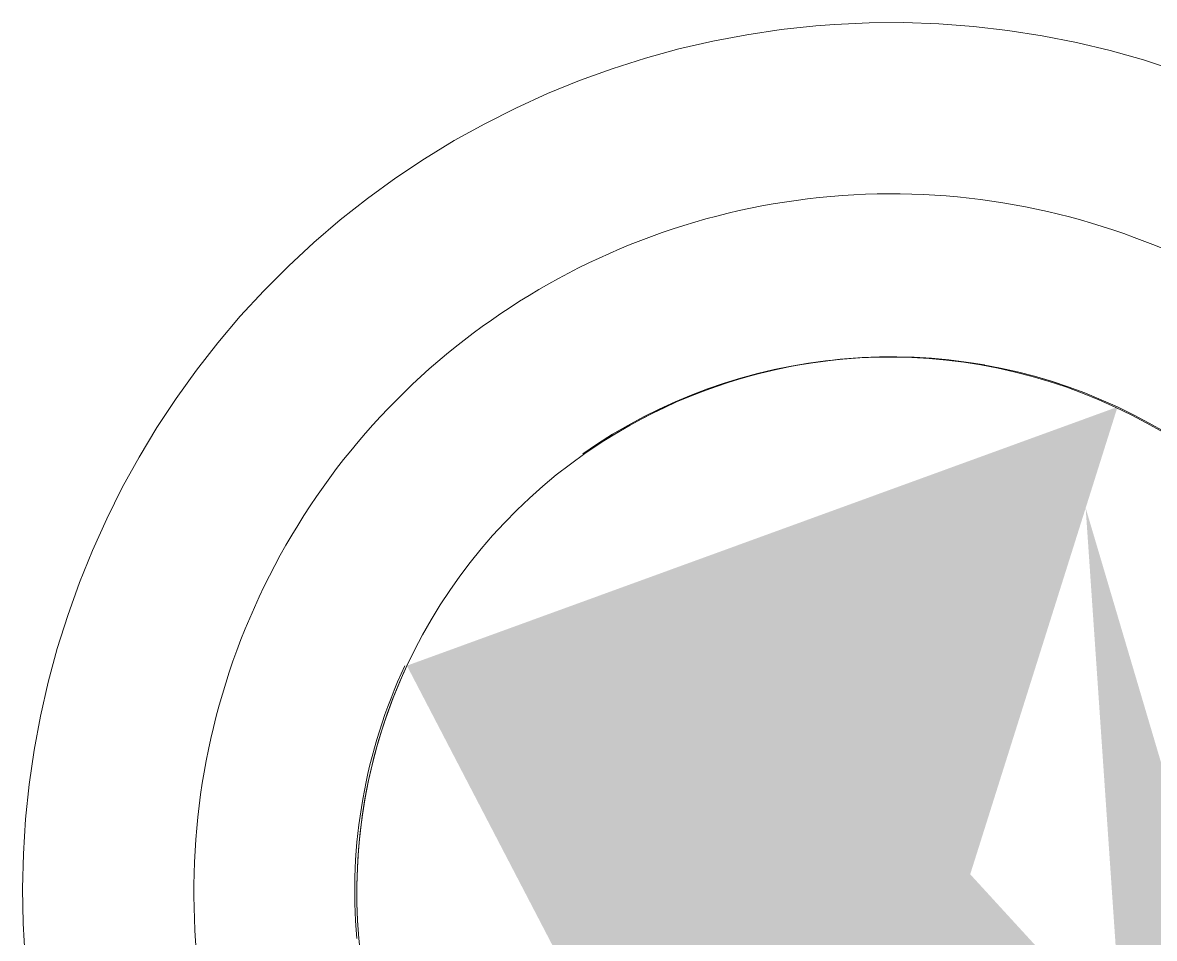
# Model space of a CAD drawing. Header units: metres. Extents: x -4613 to -4328, y -1 to 30.
# Drawn here: x -4567.69398 to -4567.68552, y 17.01527 to 17.02212 of the extents above; entities that cross this region are included whole.
import ezdxf

# ---------------------------------------------------------------- set-up
doc = ezdxf.new("R2010")
doc.units = ezdxf.units.M
doc.layers.add('Q-SPCQ', color=91, linetype='Continuous', lineweight=5)

# ---------------------------------------------------------------- blocks, each defined once
blk = doc.blocks.new('Static Line_Sayfa_Metal Deck_Pan Mount - Up to 15 _ pitch - Max 2 Users-1845519-SOUTH WEST')
at = {"layer": 'Q-SPCQ'}
blk.add_hatch(color=256, dxfattribs=at).paths.add_polyline_path([(-4567.688472519637, 17.01225315401676), (-4567.687893058167, 17.01258266711243), (-4567.685791276932, 17.01924866555465), (-4567.691106981126, 17.01731390745348), (-4567.688644053296, 17.01258266711243)])
h = blk.add_hatch(color=256, dxfattribs=at)
h.paths.add_polyline_path([(-4567.684417572194, 17.01305228396761), (-4567.686029546007, 17.01849297259211), (-4567.685791276931, 17.01501413765014)])
h.paths.add_polyline_path([(-4567.687983462574, 17.01229594096557), (-4567.685791276931, 17.01455141962546), (-4567.686893165854, 17.01575392037419), (-4567.687893058167, 17.01258266711245)])
at = {"layer": 'Q-SPCQ', "flags": 128}
for points in [[(-4567.688048262296, 17.02209869994404), (-4567.688306750703, 17.02207086597145), (-4567.688563919287, 17.02203271748375), (-4567.688819356629, 17.02198431551038), (-4567.689072654087, 17.02192573748416), (-4567.689323406436, 17.02185707711741), (-4567.68957121253, 17.02177844425209), (-4567.689815675928, 17.02168996468404), (-4567.690056405543, 17.02159177996167), (-4567.690293016259, 17.02148404715958), (-4567.690525129547, 17.02136693862729), (-4567.690752374077, 17.02124064171346), (-4567.690974386308, 17.02110535846622), (-4567.691190811064, 17.02096130530988), (-4567.691401302115, 17.02080871269878), (-4567.691605522717, 17.02064782474856), (-4567.691803146164, 17.0204788988456), (-4567.691993856298, 17.02030220523529), (-4567.692177348024, 17.02011802658977), (-4567.692353327795, 17.01992665755554), (-4567.692521514081, 17.01972840428224), (-4567.69268163782, 17.01952358393282), (-4567.692833442847, 17.01931252417614), (-4567.692976686307, 17.01909556266281), (-4567.69311113904, 17.01887304648494), (-4567.693236585954, 17.01864533162096), (-4567.693352826356, 17.01841278236606), (-4567.693459674289, 17.01817577074947), (-4567.693556958818, 17.0179346759392), (-4567.693644524309, 17.01768988363551), (-4567.693722230676, 17.01744178545386), (-4567.693789953605, 17.01719077829844), (-4567.693847584754, 17.01693726372714), (-4567.693895031925, 17.01668164730921), (-4567.693932219212, 17.01642433797635), (-4567.693959087125, 17.01616574736864), (-4567.693975592681, 17.01590628917589), (-4567.693981709473, 17.01564637847581), (-4567.693977427716, 17.01538643107016), (-4567.693962754262, 17.01512686281925)], [(-4567.688048262296, 17.02209869994402), (-4567.688306750704, 17.02207086597145), (-4567.688563919287, 17.02203271748375), (-4567.688819356629, 17.02198431551036), (-4567.689072654087, 17.02192573748414), (-4567.689323406437, 17.02185707711739), (-4567.68957121253, 17.02177844425209), (-4567.689815675928, 17.02168996468403), (-4567.690056405543, 17.02159177996165), (-4567.690293016259, 17.02148404715957), (-4567.690525129547, 17.02136693862728), (-4567.690752374077, 17.02124064171346), (-4567.690974386308, 17.02110535846619), (-4567.691190811064, 17.02096130530986), (-4567.691401302115, 17.02080871269876), (-4567.691605522718, 17.02064782474854), (-4567.691803146164, 17.02047889884557), (-4567.691993856298, 17.02030220523527), (-4567.692177348024, 17.02011802658975), (-4567.692353327795, 17.01992665755552), (-4567.692521514081, 17.0197284042822), (-4567.69268163782, 17.01952358393282), (-4567.692833442848, 17.01931252417613), (-4567.692976686307, 17.01909556266278), (-4567.693111139042, 17.01887304648493), (-4567.693236585954, 17.01864533162094), (-4567.693352826356, 17.01841278236606), (-4567.693459674289, 17.01817577074944), (-4567.693556958819, 17.01793467593918), (-4567.693644524309, 17.01768988363549), (-4567.693722230676, 17.01744178545384), (-4567.693789953605, 17.01719077829844), (-4567.693847584754, 17.01693726372712), (-4567.693895031925, 17.01668164730919), (-4567.693932219212, 17.01642433797634), (-4567.693959087125, 17.01616574736864), (-4567.693975592681, 17.01590628917587), (-4567.693981709473, 17.0156463784758), (-4567.693977427716, 17.01538643107013), (-4567.693962754262, 17.01512686281924)], [(-4567.688048262296, 17.02209869994403), (-4567.688306750704, 17.02207086597146), (-4567.688563919288, 17.02203271748375), (-4567.68881935663, 17.02198431551038), (-4567.689072654088, 17.02192573748414), (-4567.689323406438, 17.02185707711741), (-4567.689571212532, 17.0217784442521), (-4567.689815675929, 17.02168996468403), (-4567.690056405545, 17.02159177996167), (-4567.69029301626, 17.02148404715955), (-4567.690525129547, 17.02136693862728), (-4567.690752374079, 17.02124064171345), (-4567.690974386309, 17.0211053584662), (-4567.691190811065, 17.02096130530987), (-4567.691401302116, 17.02080871269876), (-4567.691605522718, 17.02064782474854), (-4567.691803146165, 17.02047889884557), (-4567.691993856299, 17.02030220523528), (-4567.692177348024, 17.02011802658976), (-4567.692353327797, 17.01992665755553), (-4567.692521514083, 17.01972840428222), (-4567.692681637821, 17.01952358393283), (-4567.692833442848, 17.01931252417613), (-4567.692976686308, 17.01909556266278), (-4567.693111139042, 17.01887304648493), (-4567.693236585955, 17.01864533162095), (-4567.693352826357, 17.01841278236603), (-4567.69345967429, 17.01817577074945), (-4567.693556958819, 17.01793467593918), (-4567.693644524311, 17.01768988363548), (-4567.693722230677, 17.01744178545385), (-4567.693789953605, 17.01719077829843), (-4567.693847584754, 17.01693726372713), (-4567.693895031925, 17.0166816473092), (-4567.693932219213, 17.01642433797634), (-4567.693959087126, 17.01616574736863), (-4567.693975592682, 17.01590628917586), (-4567.693981709474, 17.01564637847582), (-4567.693977427717, 17.01538643107013), (-4567.693962754263, 17.01512686281925)], [(-4567.688048262297, 17.02209869994401), (-4567.688306750705, 17.02207086597144), (-4567.688563919288, 17.02203271748374), (-4567.688819356631, 17.02198431551037), (-4567.689072654089, 17.02192573748413), (-4567.689323406439, 17.02185707711739), (-4567.689571212532, 17.02177844425208), (-4567.689815675931, 17.02168996468402), (-4567.690056405545, 17.02159177996165), (-4567.690293016261, 17.02148404715955), (-4567.690525129548, 17.02136693862726), (-4567.690752374079, 17.02124064171343), (-4567.69097438631, 17.02110535846617), (-4567.691190811066, 17.02096130530985), (-4567.691401302116, 17.02080871269876), (-4567.691605522719, 17.02064782474853), (-4567.691803146166, 17.02047889884556), (-4567.691993856299, 17.02030220523528), (-4567.692177348026, 17.02011802658972), (-4567.692353327797, 17.01992665755553), (-4567.692521514083, 17.01972840428221), (-4567.692681637822, 17.01952358393279), (-4567.692833442849, 17.01931252417611), (-4567.692976686309, 17.01909556266278), (-4567.693111139043, 17.01887304648491), (-4567.693236585955, 17.01864533162093), (-4567.693352826358, 17.01841278236603), (-4567.69345967429, 17.01817577074943), (-4567.693556958819, 17.01793467593916), (-4567.693644524311, 17.01768988363546), (-4567.693722230678, 17.01744178545383), (-4567.693789953606, 17.01719077829841), (-4567.693847584755, 17.01693726372713), (-4567.693895031926, 17.01668164730918), (-4567.693932219214, 17.01642433797632), (-4567.693959087127, 17.01616574736863), (-4567.693975592682, 17.01590628917586), (-4567.693981709474, 17.0156463784758), (-4567.693977427718, 17.01538643107013), (-4567.693962754263, 17.01512686281922)], [(-4567.688048262298, 17.022098699944), (-4567.688306750707, 17.02207086597145), (-4567.688563919289, 17.02203271748372), (-4567.688819356632, 17.02198431551037), (-4567.689072654089, 17.02192573748412), (-4567.68932340644, 17.0218570771174), (-4567.689571212532, 17.02177844425207), (-4567.689815675932, 17.02168996468402), (-4567.690056405546, 17.02159177996166), (-4567.690293016261, 17.02148404715955), (-4567.690525129549, 17.02136693862726), (-4567.69075237408, 17.02124064171343), (-4567.690974386311, 17.02110535846618), (-4567.691190811067, 17.02096130530986), (-4567.691401302117, 17.02080871269877), (-4567.69160552272, 17.02064782474853), (-4567.691803146166, 17.02047889884556), (-4567.6919938563, 17.02030220523525), (-4567.692177348026, 17.02011802658973), (-4567.692353327798, 17.01992665755551), (-4567.692521514084, 17.01972840428221), (-4567.692681637823, 17.0195235839328), (-4567.692833442849, 17.0193125241761), (-4567.69297668631, 17.01909556266279), (-4567.693111139044, 17.01887304648492), (-4567.693236585957, 17.01864533162093), (-4567.693352826359, 17.01841278236605), (-4567.693459674292, 17.01817577074943), (-4567.69355695882, 17.01793467593917), (-4567.693644524312, 17.01768988363547), (-4567.69372223068, 17.01744178545384), (-4567.693789953607, 17.01719077829842), (-4567.693847584756, 17.0169372637271), (-4567.693895031926, 17.01668164730919), (-4567.693932219215, 17.01642433797631), (-4567.693959087128, 17.01616574736862), (-4567.693975592683, 17.01590628917586), (-4567.693981709475, 17.01564637847579), (-4567.693977427719, 17.01538643107014), (-4567.693962754265, 17.01512686281923)], [(-4567.688048262298, 17.022098699944), (-4567.688306750707, 17.02207086597142), (-4567.68856391929, 17.02203271748372), (-4567.688819356632, 17.02198431551035), (-4567.689072654091, 17.02192573748412), (-4567.68932340644, 17.02185707711736), (-4567.689571212533, 17.02177844425206), (-4567.689815675932, 17.02168996468401), (-4567.690056405547, 17.02159177996162), (-4567.690293016262, 17.02148404715954), (-4567.69052512955, 17.02136693862725), (-4567.690752374081, 17.02124064171343), (-4567.690974386311, 17.02110535846618), (-4567.691190811067, 17.02096130530982), (-4567.691401302118, 17.02080871269873), (-4567.69160552272, 17.02064782474851), (-4567.691803146167, 17.02047889884556), (-4567.691993856301, 17.02030220523525), (-4567.692177348027, 17.02011802658973), (-4567.692353327799, 17.01992665755551), (-4567.692521514085, 17.0197284042822), (-4567.692681637824, 17.01952358393278), (-4567.69283344285, 17.0193125241761), (-4567.69297668631, 17.01909556266277), (-4567.693111139045, 17.0188730464849), (-4567.693236585957, 17.01864533162092), (-4567.693352826359, 17.01841278236603), (-4567.693459674293, 17.01817577074943), (-4567.693556958822, 17.01793467593917), (-4567.693644524313, 17.01768988363545), (-4567.69372223068, 17.01744178545382), (-4567.693789953608, 17.01719077829841), (-4567.693847584756, 17.0169372637271), (-4567.693895031928, 17.01668164730916), (-4567.693932219216, 17.01642433797631), (-4567.693959087129, 17.01616574736861), (-4567.693975592684, 17.01590628917585), (-4567.693981709476, 17.01564637847577), (-4567.69397742772, 17.01538643107012), (-4567.693962754265, 17.01512686281921)], [(-4567.6880482623, 17.022098699944), (-4567.688306750708, 17.02207086597143), (-4567.688563919291, 17.02203271748371), (-4567.688819356634, 17.02198431551034), (-4567.689072654091, 17.02192573748412), (-4567.689323406441, 17.02185707711737), (-4567.689571212534, 17.02177844425207), (-4567.689815675933, 17.02168996468403), (-4567.690056405548, 17.02159177996164), (-4567.690293016263, 17.02148404715956), (-4567.690525129551, 17.02136693862727), (-4567.690752374082, 17.02124064171344), (-4567.690974386312, 17.02110535846617), (-4567.691190811068, 17.02096130530984), (-4567.691401302119, 17.02080871269874), (-4567.691605522721, 17.02064782474853), (-4567.691803146168, 17.02047889884555), (-4567.691993856301, 17.02030220523525), (-4567.692177348028, 17.02011802658973), (-4567.6923533278, 17.0199266575555), (-4567.692521514085, 17.01972840428218), (-4567.692681637824, 17.01952358393279), (-4567.692833442851, 17.01931252417612), (-4567.69297668631, 17.01909556266277), (-4567.693111139046, 17.01887304648491), (-4567.693236585957, 17.01864533162092), (-4567.693352826361, 17.01841278236602), (-4567.693459674293, 17.01817577074942), (-4567.693556958823, 17.01793467593914), (-4567.693644524314, 17.01768988363547), (-4567.693722230681, 17.01744178545382), (-4567.693789953609, 17.01719077829842), (-4567.693847584757, 17.0169372637271), (-4567.693895031928, 17.01668164730917), (-4567.693932219217, 17.01642433797632), (-4567.693959087129, 17.01616574736862), (-4567.693975592685, 17.01590628917585), (-4567.693981709477, 17.01564637847579), (-4567.693977427721, 17.01538643107012), (-4567.693962754266, 17.01512686281922)], [(-4567.6880482623, 17.022098699944), (-4567.688306750708, 17.02207086597144), (-4567.688563919291, 17.02203271748373), (-4567.688819356634, 17.02198431551036), (-4567.689072654091, 17.02192573748411), (-4567.689323406442, 17.02185707711739), (-4567.689571212534, 17.02177844425208), (-4567.689815675933, 17.02168996468403), (-4567.690056405548, 17.02159177996163), (-4567.690293016263, 17.02148404715954), (-4567.690525129551, 17.02136693862725), (-4567.690752374082, 17.02124064171342), (-4567.690974386313, 17.02110535846617), (-4567.691190811068, 17.02096130530985), (-4567.69140130212, 17.02080871269874), (-4567.691605522721, 17.02064782474852), (-4567.691803146168, 17.02047889884555), (-4567.691993856302, 17.02030220523526), (-4567.692177348028, 17.02011802658974), (-4567.6923533278, 17.01992665755551), (-4567.692521514085, 17.0197284042822), (-4567.692681637825, 17.01952358393281), (-4567.692833442851, 17.01931252417611), (-4567.692976686311, 17.01909556266276), (-4567.693111139046, 17.01887304648491), (-4567.693236585958, 17.01864533162093), (-4567.693352826361, 17.01841278236602), (-4567.693459674294, 17.01817577074944), (-4567.693556958823, 17.01793467593916), (-4567.693644524314, 17.01768988363546), (-4567.693722230681, 17.01744178545383), (-4567.693789953609, 17.0171907782984), (-4567.693847584757, 17.01693726372711), (-4567.693895031929, 17.01668164730917), (-4567.693932219217, 17.0164243379763), (-4567.69395908713, 17.01616574736861), (-4567.693975592685, 17.01590628917585), (-4567.693981709477, 17.01564637847578), (-4567.693977427721, 17.01538643107011), (-4567.693962754266, 17.01512686281922)], [(-4567.688048262301, 17.02209869994399), (-4567.688306750709, 17.02207086597142), (-4567.688563919292, 17.02203271748372), (-4567.688819356635, 17.02198431551035), (-4567.689072654091, 17.02192573748409), (-4567.689323406443, 17.02185707711736), (-4567.689571212535, 17.02177844425204), (-4567.689815675933, 17.02168996468402), (-4567.690056405549, 17.02159177996162), (-4567.690293016264, 17.02148404715953), (-4567.690525129552, 17.02136693862724), (-4567.690752374083, 17.02124064171341), (-4567.690974386313, 17.02110535846615), (-4567.69119081107, 17.02096130530983), (-4567.69140130212, 17.02080871269873), (-4567.691605522723, 17.02064782474852), (-4567.691803146168, 17.02047889884555), (-4567.691993856302, 17.02030220523526), (-4567.692177348029, 17.0201180265897), (-4567.6923533278, 17.01992665755551), (-4567.692521514086, 17.01972840428219), (-4567.692681637825, 17.01952358393277), (-4567.692833442852, 17.01931252417611), (-4567.692976686311, 17.01909556266276), (-4567.693111139047, 17.01887304648488), (-4567.693236585958, 17.01864533162091), (-4567.693352826362, 17.01841278236601), (-4567.693459674294, 17.0181757707494), (-4567.693556958823, 17.01793467593913), (-4567.693644524315, 17.01768988363544), (-4567.693722230681, 17.01744178545381), (-4567.693789953611, 17.01719077829839), (-4567.693847584758, 17.0169372637271), (-4567.693895031929, 17.01668164730916), (-4567.693932219217, 17.0164243379763), (-4567.69395908713, 17.01616574736859), (-4567.693975592686, 17.01590628917584), (-4567.693981709478, 17.01564637847576), (-4567.693977427723, 17.01538643107011), (-4567.693962754267, 17.0151268628192)], [(-4567.688048262301, 17.02209869994399), (-4567.688306750711, 17.02207086597142), (-4567.688563919292, 17.0220327174837), (-4567.688819356635, 17.02198431551033), (-4567.689072654092, 17.02192573748411), (-4567.689323406444, 17.02185707711738), (-4567.689571212535, 17.02177844425206), (-4567.689815675935, 17.021689964684), (-4567.690056405549, 17.02159177996164), (-4567.690293016265, 17.02148404715953), (-4567.690525129554, 17.02136693862724), (-4567.690752374083, 17.02124064171341), (-4567.690974386314, 17.02110535846616), (-4567.69119081107, 17.02096130530984), (-4567.691401302121, 17.02080871269875), (-4567.691605522723, 17.02064782474849), (-4567.69180314617, 17.02047889884554), (-4567.691993856303, 17.02030220523524), (-4567.69217734803, 17.02011802658972), (-4567.692353327801, 17.01992665755549), (-4567.692521514087, 17.01972840428219), (-4567.692681637825, 17.01952358393278), (-4567.692833442853, 17.0193125241761), (-4567.692976686312, 17.01909556266277), (-4567.693111139048, 17.0188730464849), (-4567.693236585959, 17.01864533162091), (-4567.693352826362, 17.01841278236601), (-4567.693459674296, 17.01817577074941), (-4567.693556958825, 17.01793467593915), (-4567.693644524315, 17.01768988363545), (-4567.693722230682, 17.0174417854538), (-4567.693789953611, 17.01719077829841), (-4567.693847584759, 17.01693726372709), (-4567.69389503193, 17.01668164730916), (-4567.693932219218, 17.01642433797631), (-4567.693959087132, 17.0161657473686), (-4567.693975592687, 17.01590628917583), (-4567.693981709479, 17.01564637847578), (-4567.693977427723, 17.01538643107012), (-4567.693962754268, 17.01512686281921)], [(-4567.688048262302, 17.02209869994399), (-4567.688306750711, 17.0220708659714), (-4567.688563919293, 17.0220327174837), (-4567.688819356636, 17.02198431551033), (-4567.689072654093, 17.0219257374841), (-4567.689323406445, 17.02185707711735), (-4567.689571212537, 17.02177844425204), (-4567.689815675935, 17.021689964684), (-4567.69005640555, 17.0215917799616), (-4567.690293016266, 17.02148404715952), (-4567.690525129554, 17.02136693862723), (-4567.690752374085, 17.02124064171341), (-4567.690974386314, 17.02110535846616), (-4567.691190811071, 17.0209613053098), (-4567.691401302121, 17.02080871269871), (-4567.691605522724, 17.02064782474849), (-4567.69180314617, 17.02047889884554), (-4567.691993856304, 17.02030220523523), (-4567.692177348031, 17.02011802658971), (-4567.692353327802, 17.01992665755549), (-4567.692521514088, 17.01972840428217), (-4567.692681637826, 17.01952358393276), (-4567.692833442854, 17.0193125241761), (-4567.692976686314, 17.01909556266273), (-4567.693111139048, 17.01887304648488), (-4567.69323658596, 17.01864533162091), (-4567.693352826363, 17.01841278236599), (-4567.693459674296, 17.01817577074941), (-4567.693556958825, 17.01793467593914), (-4567.693644524316, 17.01768988363543), (-4567.693722230683, 17.0174417854538), (-4567.693789953611, 17.01719077829839), (-4567.69384758476, 17.01693726372708), (-4567.693895031931, 17.01668164730914), (-4567.693932219219, 17.01642433797629), (-4567.693959087132, 17.01616574736858), (-4567.693975592688, 17.01590628917583), (-4567.69398170948, 17.01564637847575), (-4567.693977427723, 17.01538643107008), (-4567.693962754269, 17.01512686281919)], [(-4567.688048262304, 17.02209869994398), (-4567.688306750711, 17.02207086597141), (-4567.688563919294, 17.02203271748369), (-4567.688819356636, 17.02198431551033), (-4567.689072654094, 17.02192573748408), (-4567.689323406446, 17.02185707711735), (-4567.689571212538, 17.02177844425205), (-4567.689815675936, 17.02168996468401), (-4567.690056405551, 17.02159177996161), (-4567.690293016267, 17.02148404715952), (-4567.690525129555, 17.02136693862725), (-4567.690752374086, 17.0212406417134), (-4567.690974386315, 17.02110535846614), (-4567.691190811071, 17.02096130530982), (-4567.691401302122, 17.02080871269872), (-4567.691605522725, 17.02064782474849), (-4567.691803146171, 17.02047889884552), (-4567.691993856305, 17.02030220523523), (-4567.692177348032, 17.02011802658971), (-4567.692353327803, 17.01992665755548), (-4567.692521514088, 17.01972840428217), (-4567.692681637827, 17.01952358393278), (-4567.692833442855, 17.01931252417611), (-4567.692976686315, 17.01909556266275), (-4567.693111139049, 17.01887304648489), (-4567.693236585961, 17.0186453316209), (-4567.693352826363, 17.018412782366), (-4567.693459674297, 17.01817577074941), (-4567.693556958826, 17.01793467593912), (-4567.693644524317, 17.01768988363543), (-4567.693722230684, 17.0174417854538), (-4567.693789953612, 17.01719077829838), (-4567.69384758476, 17.01693726372708), (-4567.693895031932, 17.01668164730915), (-4567.693932219219, 17.01642433797629), (-4567.693959087132, 17.0161657473686), (-4567.693975592689, 17.01590628917581), (-4567.693981709481, 17.01564637847577), (-4567.693977427724, 17.01538643107009), (-4567.693962754271, 17.0151268628192)], [(-4567.688048262304, 17.02209869994396), (-4567.688306750712, 17.0220708659714), (-4567.688563919295, 17.02203271748369), (-4567.688819356637, 17.02198431551032), (-4567.689072654096, 17.02192573748408), (-4567.689323406446, 17.02185707711735), (-4567.689571212539, 17.02177844425202), (-4567.689815675937, 17.02168996468399), (-4567.690056405552, 17.02159177996159), (-4567.690293016267, 17.0214840471595), (-4567.690525129556, 17.02136693862721), (-4567.690752374087, 17.02124064171338), (-4567.690974386316, 17.02110535846613), (-4567.691190811072, 17.02096130530981), (-4567.691401302123, 17.0208087126987), (-4567.691605522726, 17.02064782474848), (-4567.691803146173, 17.02047889884551), (-4567.691993856306, 17.02030220523522), (-4567.692177348032, 17.02011802658969), (-4567.692353327804, 17.01992665755548), (-4567.69252151409, 17.01972840428216), (-4567.692681637828, 17.01952358393274), (-4567.692833442855, 17.01931252417608), (-4567.692976686315, 17.01909556266272), (-4567.69311113905, 17.01887304648485), (-4567.693236585962, 17.0186453316209), (-4567.693352826364, 17.01841278236598), (-4567.693459674298, 17.0181757707494), (-4567.693556958827, 17.01793467593912), (-4567.693644524317, 17.01768988363543), (-4567.693722230685, 17.01744178545379), (-4567.693789953613, 17.01719077829836), (-4567.693847584761, 17.01693726372707), (-4567.693895031933, 17.01668164730913), (-4567.69393221922, 17.01642433797626), (-4567.693959087133, 17.01616574736856), (-4567.69397559269, 17.01590628917581), (-4567.693981709482, 17.01564637847576), (-4567.693977427725, 17.01538643107007), (-4567.693962754271, 17.01512686281918)], [(-4567.688048262305, 17.02209869994397), (-4567.688306750712, 17.0220708659714), (-4567.688563919295, 17.02203271748369), (-4567.688819356638, 17.02198431551032), (-4567.689072654096, 17.02192573748407), (-4567.689323406446, 17.02185707711735), (-4567.689571212539, 17.02177844425202), (-4567.689815675937, 17.02168996468398), (-4567.690056405551, 17.02159177996161), (-4567.690293016268, 17.02148404715951), (-4567.690525129556, 17.02136693862722), (-4567.690752374087, 17.02124064171339), (-4567.690974386316, 17.02110535846613), (-4567.691190811072, 17.02096130530981), (-4567.691401302123, 17.02080871269872), (-4567.691605522726, 17.02064782474849), (-4567.691803146173, 17.02047889884551), (-4567.691993856306, 17.02030220523522), (-4567.692177348033, 17.02011802658969), (-4567.692353327804, 17.01992665755547), (-4567.69252151409, 17.01972840428217), (-4567.692681637828, 17.01952358393275), (-4567.692833442857, 17.01931252417609), (-4567.692976686315, 17.01909556266274), (-4567.69311113905, 17.01887304648487), (-4567.693236585962, 17.01864533162087), (-4567.693352826364, 17.01841278236599), (-4567.693459674298, 17.01817577074939), (-4567.693556958827, 17.01793467593911), (-4567.693644524317, 17.01768988363542), (-4567.693722230685, 17.01744178545379), (-4567.693789953613, 17.01719077829837), (-4567.693847584762, 17.01693726372707), (-4567.693895031933, 17.01668164730914), (-4567.693932219221, 17.01642433797628), (-4567.693959087133, 17.01616574736857), (-4567.69397559269, 17.01590628917582), (-4567.693981709482, 17.01564637847574), (-4567.693977427725, 17.01538643107008), (-4567.693962754271, 17.01512686281918)], [(-4567.688048262305, 17.02209869994395), (-4567.688306750713, 17.02207086597138), (-4567.688563919296, 17.02203271748366), (-4567.688819356638, 17.0219843155103), (-4567.689072654097, 17.02192573748407), (-4567.689323406446, 17.02185707711733), (-4567.68957121254, 17.02177844425202), (-4567.689815675938, 17.02168996468397), (-4567.690056405552, 17.02159177996159), (-4567.690293016269, 17.02148404715949), (-4567.690525129557, 17.0213669386272), (-4567.690752374087, 17.02124064171338), (-4567.690974386318, 17.02110535846613), (-4567.691190811074, 17.02096130530979), (-4567.691401302124, 17.0208087126987), (-4567.691605522727, 17.02064782474846), (-4567.691803146174, 17.02047889884551), (-4567.691993856308, 17.0203022052352), (-4567.692177348034, 17.02011802658968), (-4567.692353327805, 17.01992665755546), (-4567.692521514091, 17.01972840428216), (-4567.692681637829, 17.01952358393275), (-4567.692833442857, 17.01931252417607), (-4567.692976686317, 17.01909556266272), (-4567.69311113905, 17.01887304648487), (-4567.693236585964, 17.01864533162087), (-4567.693352826366, 17.01841278236597), (-4567.693459674299, 17.01817577074939), (-4567.693556958828, 17.01793467593911), (-4567.693644524319, 17.01768988363542), (-4567.693722230686, 17.01744178545379), (-4567.693789953614, 17.01719077829837), (-4567.693847584762, 17.01693726372705), (-4567.693895031934, 17.01668164730912), (-4567.693932219221, 17.01642433797626), (-4567.693959087135, 17.01616574736857), (-4567.693975592691, 17.0159062891758), (-4567.693981709483, 17.01564637847574), (-4567.693977427726, 17.01538643107007), (-4567.693962754272, 17.01512686281918)], [(-4567.688048262295, 17.02209869994404), (-4567.688306750702, 17.02207086597147), (-4567.688563919285, 17.02203271748375), (-4567.688819356628, 17.0219843155104), (-4567.689072654086, 17.02192573748416), (-4567.689323406436, 17.02185707711743), (-4567.689571212529, 17.02177844425211), (-4567.689815675927, 17.02168996468407), (-4567.690056405542, 17.02159177996169), (-4567.690293016257, 17.0214840471596), (-4567.690525129546, 17.02136693862731), (-4567.690752374077, 17.02124064171348), (-4567.690974386307, 17.02110535846622), (-4567.691190811062, 17.0209613053099), (-4567.691401302113, 17.0208087126988), (-4567.691605522717, 17.02064782474856), (-4567.691803146163, 17.0204788988456), (-4567.691993856296, 17.02030220523529), (-4567.692177348022, 17.02011802658977), (-4567.692353327794, 17.01992665755554), (-4567.69252151408, 17.01972840428224), (-4567.692681637819, 17.01952358393283), (-4567.692833442845, 17.01931252417615), (-4567.692976686306, 17.01909556266282), (-4567.69311113904, 17.01887304648495), (-4567.693236585952, 17.01864533162096), (-4567.693352826355, 17.01841278236608), (-4567.693459674288, 17.01817577074946), (-4567.693556958818, 17.0179346759392), (-4567.693644524308, 17.01768988363551), (-4567.693722230675, 17.01744178545388), (-4567.693789953603, 17.01719077829846), (-4567.693847584752, 17.01693726372714), (-4567.693895031923, 17.01668164730923), (-4567.693932219211, 17.01642433797636), (-4567.693959087124, 17.01616574736866), (-4567.69397559268, 17.01590628917591), (-4567.693981709472, 17.01564637847583), (-4567.693977427715, 17.01538643107017), (-4567.693962754262, 17.01512686281926)], [(-4567.688048262306, 17.02209869994396), (-4567.688306750714, 17.02207086597138), (-4567.688563919297, 17.02203271748368), (-4567.688819356639, 17.02198431551031), (-4567.689072654097, 17.02192573748407), (-4567.689323406448, 17.02185707711732), (-4567.689571212541, 17.02177844425202), (-4567.689815675939, 17.02168996468398), (-4567.690056405553, 17.02159177996158), (-4567.690293016269, 17.02148404715948), (-4567.690525129557, 17.02136693862721), (-4567.690752374087, 17.02124064171339), (-4567.690974386318, 17.02110535846614), (-4567.691190811074, 17.02096130530978), (-4567.691401302124, 17.02080871269869), (-4567.691605522727, 17.02064782474847), (-4567.691803146174, 17.0204788988455), (-4567.691993856308, 17.02030220523521), (-4567.692177348034, 17.0201180265897), (-4567.692353327805, 17.01992665755547), (-4567.692521514091, 17.01972840428217), (-4567.69268163783, 17.01952358393275), (-4567.692833442858, 17.01931252417608), (-4567.692976686317, 17.01909556266272), (-4567.693111139051, 17.01887304648486), (-4567.693236585964, 17.01864533162088), (-4567.693352826366, 17.01841278236597), (-4567.693459674299, 17.01817577074941), (-4567.693556958829, 17.01793467593911), (-4567.693644524319, 17.01768988363541), (-4567.693722230687, 17.0174417854538), (-4567.693789953615, 17.01719077829836), (-4567.693847584763, 17.01693726372706), (-4567.693895031935, 17.01668164730912), (-4567.693932219223, 17.01642433797627), (-4567.693959087135, 17.01616574736856), (-4567.693975592691, 17.01590628917581), (-4567.693981709484, 17.01564637847573), (-4567.693977427727, 17.01538643107006), (-4567.693962754272, 17.01512686281917)], [(-4567.685348887137, 17.02176353995499), (-4567.685596131932, 17.02184392028994), (-4567.685846393315, 17.02191434917445), (-4567.686099270919, 17.02197471393733), (-4567.686354360194, 17.02202491800785), (-4567.686611253052, 17.02206488107015), (-4567.686869538521, 17.02209453919189), (-4567.687128803396, 17.02211384492644), (-4567.687388632911, 17.02212276738867), (-4567.687648611394, 17.02212129230457), (-4567.687908322933, 17.02210942203399), (-4567.688048262296, 17.02209869994404)], [(-4567.685348887137, 17.02176353995496), (-4567.685596131932, 17.02184392028993), (-4567.685846393315, 17.02191434917445), (-4567.68609927092, 17.02197471393732), (-4567.686354360195, 17.02202491800782), (-4567.686611253053, 17.02206488107013), (-4567.686869538521, 17.02209453919189), (-4567.687128803396, 17.02211384492642), (-4567.687388632911, 17.02212276738866), (-4567.687648611394, 17.02212129230457), (-4567.687908322933, 17.02210942203398), (-4567.688048262296, 17.02209869994402)], [(-4567.685348887138, 17.02176353995498), (-4567.685596131933, 17.02184392028993), (-4567.685846393316, 17.02191434917444), (-4567.68609927092, 17.02197471393732), (-4567.686354360196, 17.02202491800783), (-4567.686611253053, 17.02206488107014), (-4567.686869538522, 17.0220945391919), (-4567.687128803397, 17.02211384492643), (-4567.687388632913, 17.02212276738866), (-4567.687648611395, 17.02212129230456), (-4567.687908322935, 17.02210942203398), (-4567.688048262296, 17.02209869994403)], [(-4567.685348887139, 17.02176353995496), (-4567.685596131934, 17.02184392028992), (-4567.685846393316, 17.02191434917444), (-4567.686099270922, 17.02197471393731), (-4567.686354360196, 17.02202491800781), (-4567.686611253054, 17.02206488107012), (-4567.686869538523, 17.02209453919187), (-4567.687128803398, 17.02211384492639), (-4567.687388632913, 17.02212276738864), (-4567.687648611395, 17.02212129230454), (-4567.687908322935, 17.02210942203396), (-4567.688048262297, 17.02209869994401)], [(-4567.68534888714, 17.02176353995495), (-4567.685596131935, 17.02184392028994), (-4567.685846393318, 17.02191434917443), (-4567.686099270922, 17.02197471393733), (-4567.686354360197, 17.02202491800782), (-4567.686611253055, 17.02206488107011), (-4567.686869538524, 17.02209453919188), (-4567.687128803399, 17.02211384492641), (-4567.687388632915, 17.02212276738863), (-4567.687648611396, 17.02212129230455), (-4567.687908322936, 17.02210942203397), (-4567.688048262298, 17.022098699944)], [(-4567.685348887141, 17.02176353995495), (-4567.685596131936, 17.0218439202899), (-4567.685846393318, 17.02191434917442), (-4567.686099270923, 17.02197471393729), (-4567.686354360198, 17.02202491800782), (-4567.686611253056, 17.02206488107011), (-4567.686869538524, 17.02209453919186), (-4567.6871288034, 17.02211384492641), (-4567.687388632915, 17.02212276738863), (-4567.687648611397, 17.02212129230454), (-4567.687908322937, 17.02210942203395), (-4567.688048262298, 17.022098699944)], [(-4567.685348887142, 17.02176353995495), (-4567.685596131936, 17.02184392028991), (-4567.685846393319, 17.02191434917443), (-4567.686099270923, 17.0219747139373), (-4567.686354360198, 17.0220249180078), (-4567.686611253057, 17.02206488107011), (-4567.686869538526, 17.02209453919187), (-4567.687128803401, 17.0221138449264), (-4567.687388632916, 17.02212276738864), (-4567.687648611398, 17.02212129230455), (-4567.687908322938, 17.02210942203396), (-4567.6880482623, 17.022098699944)], [(-4567.685348887142, 17.02176353995496), (-4567.685596131936, 17.02184392028991), (-4567.685846393319, 17.02191434917442), (-4567.686099270923, 17.0219747139373), (-4567.686354360198, 17.02202491800781), (-4567.686611253057, 17.02206488107012), (-4567.686869538526, 17.02209453919187), (-4567.687128803401, 17.02211384492641), (-4567.687388632916, 17.02212276738862), (-4567.687648611399, 17.02212129230453), (-4567.687908322938, 17.02210942203396), (-4567.6880482623, 17.022098699944)], [(-4567.685348887143, 17.02176353995492), (-4567.685596131938, 17.0218439202899), (-4567.685846393319, 17.02191434917442), (-4567.686099270924, 17.0219747139373), (-4567.686354360199, 17.02202491800779), (-4567.686611253058, 17.0220648810701), (-4567.686869538526, 17.02209453919184), (-4567.687128803402, 17.02211384492637), (-4567.687388632917, 17.02212276738862), (-4567.687648611399, 17.02212129230452), (-4567.687908322939, 17.02210942203394), (-4567.688048262301, 17.02209869994399)], [(-4567.685348887144, 17.02176353995493), (-4567.685596131938, 17.0218439202899), (-4567.68584639332, 17.0219143491744), (-4567.686099270925, 17.02197471393729), (-4567.6863543602, 17.0220249180078), (-4567.686611253059, 17.0220648810701), (-4567.686869538526, 17.02209453919186), (-4567.687128803402, 17.02211384492639), (-4567.687388632918, 17.02212276738861), (-4567.6876486114, 17.02212129230454), (-4567.68790832294, 17.02210942203395), (-4567.688048262301, 17.02209869994399)], [(-4567.685348887145, 17.02176353995493), (-4567.68559613194, 17.02184392028988), (-4567.685846393322, 17.02191434917439), (-4567.686099270926, 17.02197471393727), (-4567.686354360201, 17.02202491800778), (-4567.686611253059, 17.02206488107009), (-4567.686869538527, 17.02209453919184), (-4567.687128803404, 17.02211384492637), (-4567.687388632919, 17.02212276738861), (-4567.687648611401, 17.02212129230452), (-4567.687908322941, 17.02210942203393), (-4567.688048262302, 17.02209869994399)], [(-4567.685348887145, 17.02176353995493), (-4567.68559613194, 17.02184392028989), (-4567.685846393322, 17.02191434917441), (-4567.686099270927, 17.02197471393728), (-4567.686354360202, 17.02202491800778), (-4567.686611253061, 17.02206488107009), (-4567.686869538528, 17.02209453919185), (-4567.687128803404, 17.02211384492638), (-4567.687388632919, 17.02212276738859), (-4567.687648611402, 17.02212129230451), (-4567.687908322941, 17.02210942203395), (-4567.688048262304, 17.02209869994398)], [(-4567.685348887147, 17.0217635399549), (-4567.685596131941, 17.02184392028987), (-4567.685846393323, 17.02191434917439), (-4567.686099270927, 17.02197471393726), (-4567.686354360203, 17.02202491800777), (-4567.686611253061, 17.02206488107007), (-4567.686869538529, 17.02209453919181), (-4567.687128803404, 17.02211384492636), (-4567.68738863292, 17.02212276738858), (-4567.687648611402, 17.02212129230449), (-4567.687908322942, 17.0221094220339), (-4567.688048262304, 17.02209869994396)], [(-4567.685348887147, 17.0217635399549), (-4567.685596131941, 17.02184392028987), (-4567.685846393323, 17.0219143491744), (-4567.686099270928, 17.02197471393726), (-4567.686354360203, 17.02202491800777), (-4567.686611253061, 17.02206488107008), (-4567.686869538529, 17.02209453919183), (-4567.687128803405, 17.02211384492636), (-4567.68738863292, 17.0221227673886), (-4567.687648611402, 17.0221212923045), (-4567.687908322942, 17.02210942203392), (-4567.688048262305, 17.02209869994397)], [(-4567.685348887147, 17.0217635399549), (-4567.685596131942, 17.02184392028986), (-4567.685846393325, 17.02191434917437), (-4567.686099270928, 17.02197471393726), (-4567.686354360204, 17.02202491800775), (-4567.686611253062, 17.02206488107006), (-4567.68686953853, 17.02209453919182), (-4567.687128803405, 17.02211384492635), (-4567.687388632921, 17.02212276738858), (-4567.687648611403, 17.0221212923045), (-4567.687908322943, 17.02210942203392), (-4567.688048262305, 17.02209869994395)], [(-4567.685348887136, 17.02176353995499), (-4567.685596131931, 17.02184392028995), (-4567.685846393314, 17.02191434917449), (-4567.686099270917, 17.02197471393736), (-4567.686354360193, 17.02202491800785), (-4567.686611253052, 17.02206488107015), (-4567.68686953852, 17.02209453919191), (-4567.687128803395, 17.02211384492644), (-4567.68738863291, 17.02212276738868), (-4567.687648611392, 17.02212129230459), (-4567.687908322933, 17.022109422034), (-4567.688048262295, 17.02209869994404)], [(-4567.685348887147, 17.02176353995491), (-4567.685596131943, 17.02184392028986), (-4567.685846393325, 17.02191434917438), (-4567.68609927093, 17.02197471393725), (-4567.686354360204, 17.02202491800776), (-4567.686611253063, 17.02206488107007), (-4567.686869538531, 17.02209453919182), (-4567.687128803406, 17.02211384492635), (-4567.687388632922, 17.02212276738859), (-4567.687648611404, 17.02212129230449), (-4567.687908322944, 17.02210942203391), (-4567.688048262306, 17.02209869994396)]]:
    blk.add_lwpolyline(points, dxfattribs=at)
at = {"layer": 'Q-SPCQ'}
for centre, radius, start, end in [((-4567.687481749968, 17.01562343440621), 0.005219127931760231, 94.9999999941694, 215.0000000008728), ((-4567.687481749968, 17.01562343440621), 0.005219127930754425, 94.99999998854301, 215.0000000021337), ((-4567.687481749968, 17.01562343440621), 0.005219127931267368, 95.00000000368246, 215.0000000039397), ((-4567.687481749968, 17.01562343440621), 0.005219127930754425, 94.99999998854835, 215.0000000021551), ((-4567.687481749969, 17.0156234344062), 0.005219127930977798, 94.99999999827683, 215.0000000032844), ((-4567.687481749969, 17.0156234344062), 0.005219127931499439, 94.99999999777938, 215.0000000002497), ((-4567.68748174997, 17.0156234344062), 0.005219127930977798, 94.99999999827683, 215.0000000032844), ((-4567.68748174997, 17.0156234344062), 0.005219127930754425, 94.99999999848947, 215.0000000021337), ((-4567.687481749971, 17.01562343440619), 0.005219127930977798, 94.99999999827715, 215.0000000032828), ((-4567.687481749971, 17.01562343440619), 0.005219127930232759, 94.99999999898671, 214.999999999443), ((-4567.687481749971, 17.01562343440619), 0.005219127930977798, 94.99999999827683, 214.9999999975576), ((-4567.687481749971, 17.01562343440619), 0.005219127932021103, 95.00000000723138, 215.0000000029254), ((-4567.687481749972, 17.01562343440619), 0.005219127931883833, 94.99999999741354, 215.0000000079561), ((-4567.687481749972, 17.01562343440619), 0.005219127930754425, 94.99999999848947, 215.0000000021337), ((-4567.687481749973, 17.01562343440618), 0.005219127931883833, 94.99999999741354, 215.0000000022293), ((-4567.687481749973, 17.01562343440618), 0.005219127931499439, 94.99999999777938, 215.0000000002497), ((-4567.687481749973, 17.01562343440618), 0.005219127931883833, 94.99999999741354, 215.0000000022612), ((-4567.687481749973, 17.01562343440618), 0.005219127932021103, 94.99999999728408, 215.0000000029618), ((-4567.687481749974, 17.01562343440618), 0.005219127931270125, 95.00000000368075, 215.00000000389), ((-4567.687481749974, 17.01562343440617), 0.005219127932021103, 95.00000000723138, 215.0000000029254), ((-4567.687481749975, 17.01562343440617), 0.005219127931883833, 94.99999999741354, 215.0000000022293), ((-4567.687481749975, 17.01562343440617), 0.005219127931499439, 94.99999999777938, 215.0000000002497), ((-4567.687481749976, 17.01562343440617), 0.005219127930977798, 94.99999999827716, 214.9999999976062), ((-4567.687481749976, 17.01562343440617), 0.005219127931499439, 94.9999999977847, 215.0000000002711), ((-4567.687481749977, 17.01562343440616), 0.005219127931883833, 94.99999999741325, 215.0000000022309), ((-4567.687481749977, 17.01562343440616), 0.005219127931499439, 94.99999999778214, 215.0000000002346), ((-4567.687481749977, 17.01562343440616), 0.005219127930977798, 94.99999999827715, 215.0000000032828), ((-4567.687481749977, 17.01562343440616), 0.005219127931499439, 94.99999999777938, 215.0000000002497), ((-4567.687481749977, 17.01562343440616), 0.005219127931883833, 94.99999999741325, 215.0000000022309), ((-4567.687481749977, 17.01562343440616), 0.005219127931499439, 94.99999999778214, 215.0000000002346), ((-4567.687481749967, 17.01562343440623), 0.005219127930977798, 94.99999999827683, 215.0000000032844), ((-4567.687481749967, 17.01562343440623), 0.005219127930232759, 94.99999999898671, 214.999999999443), ((-4567.687481749978, 17.01562343440615), 0.005219127930977798, 94.99999999827683, 214.9999999975576), ((-4567.687481749978, 17.01562343440615), 0.005219127932021103, 94.99999999728492, 215.0000000029254), ((-4567.687481749968, 17.01562343440621), 0.005219127932250843, 334.999999999898, 94.99999998711671), ((-4567.687481749968, 17.01562343440621), 0.005219127932218202, 334.9999999935271, 94.99999999371484), ((-4567.687481749968, 17.01562343440621), 0.005219127931042192, 335.0000000007605, 95.00000000816512), ((-4567.687481749968, 17.01562343440621), 0.005219127932217132, 334.9999999935111, 94.99999999371656), ((-4567.687481749969, 17.0156234344062), 0.005219127931042192, 335.0000000008031, 94.99999999821688), ((-4567.687481749969, 17.0156234344062), 0.005219127931883833, 334.999999997258, 94.99999999741325), ((-4567.68748174997, 17.0156234344062), 0.005219127932250843, 334.999999999927, 94.99999999706175), ((-4567.68748174997, 17.0156234344062), 0.005219127931883833, 335.0000000014776, 94.99999999741325), ((-4567.687481749971, 17.01562343440619), 0.005219127931426561, 334.9999999991444, 94.99999999784886), ((-4567.687481749971, 17.01562343440619), 0.005219127931883833, 334.9999999972226, 94.99999999741325), ((-4567.687481749971, 17.01562343440619), 0.005219127931042192, 335.0000000008031, 94.99999999821688), ((-4567.687481749971, 17.01562343440619), 0.005219127930825013, 335.0000000033787, 95.00000000409642), ((-4567.687481749972, 17.01562343440619), 0.005219127931042192, 335.0000000007896, 94.9999999982138), ((-4567.687481749972, 17.01562343440619), 0.005219127931883833, 334.999999997258, 94.99999999741325), ((-4567.687481749973, 17.01562343440618), 0.005219127931042192, 335.0000000007605, 94.99999999821522), ((-4567.687481749973, 17.01562343440618), 0.005219127931883833, 334.9999999972226, 94.99999999741325), ((-4567.687481749973, 17.01562343440618), 0.005219127931042192, 335.0000000007605, 94.99999999821522), ((-4567.687481749973, 17.01562343440618), 0.005219127930977798, 335.0000000010323, 94.99999999827683), ((-4567.687481749974, 17.01562343440618), 0.005219127931042192, 335.0000000007896, 95.00000000816028), ((-4567.687481749974, 17.01562343440617), 0.005219127931270125, 334.9999999992781, 95.00000000368075), ((-4567.687481749975, 17.01562343440617), 0.005219127931042192, 335.0000000007605, 94.99999999821522), ((-4567.687481749975, 17.01562343440617), 0.005219127931883833, 334.9999999972226, 94.99999999741325), ((-4567.687481749976, 17.01562343440617), 0.005219127931426561, 334.9999999991444, 94.99999999785224), ((-4567.687481749976, 17.01562343440617), 0.005219127931883833, 334.9999999972077, 94.99999999741327), ((-4567.687481749977, 17.01562343440616), 0.005219127931042192, 335.0000000008031, 94.99999999821688), ((-4567.687481749977, 17.01562343440616), 0.005219127931883833, 334.999999997258, 94.99999999741325), ((-4567.687481749977, 17.01562343440616), 0.005219127932250843, 334.9999999999405, 94.99999999706482), ((-4567.687481749977, 17.01562343440616), 0.005219127931883833, 334.999999997258, 94.99999999741325), ((-4567.687481749977, 17.01562343440616), 0.005219127931426561, 334.9999999991869, 94.9999999978505), ((-4567.687481749977, 17.01562343440616), 0.005219127930977798, 335.0000000010689, 94.99999999827715), ((-4567.687481749967, 17.01562343440623), 0.005219127932250843, 334.999999999927, 94.99999999706175), ((-4567.687481749967, 17.01562343440623), 0.005219127932789866, 334.9999999976679, 94.99999999654966), ((-4567.687481749978, 17.01562343440615), 0.005219127931426561, 334.9999999991869, 94.9999999978505), ((-4567.687481749978, 17.01562343440615), 0.005219127930977798, 335.0000000010677, 94.99999999827683), ((-4567.687481749978, 17.01562343440654), 0.004000000000588762, 4.999999999941973, 185.000000001077), ((-4567.687497721162, 17.01562203710901), 0.003999999999798484, 5.048341551986932, 125.0000000040683), ((-4567.687481749967, 17.0156234344063), 0.004000000000543499, 80.00000000064735, 124.9999999990543), ((-4567.687481749967, 17.01562343440638), 0.003999999999194687, 5.004578770708664, 125.0000000070388), ((-4567.687497721162, 17.01562203710901), 0.004000000000588762, 154.9999999980287, 184.9999999999416), ((-4567.687481749967, 17.0156234344063), 0.003999999999682728, 154.99999999754, 184.9999999999502), ((-4567.687481749967, 17.01562343440638), 0.004000000000357804, 154.9999999993485, 184.9999999996529), ((-4567.687481749978, 17.01562343440654), 0.003999999999682728, 184.9999999999502, 229.9999999993784), ((-4567.687481749967, 17.0156234344063), 0.003999999999034562, 184.999999999148, 230.0000000047759)]:
    blk.add_arc(centre, radius, start, end, dxfattribs=at)

msp = doc.modelspace()

# ---------------------------------------------------------------- block references
at = {"layer": 'Q-SPCQ'}
msp.add_blockref('Static Line_Sayfa_Metal Deck_Pan Mount - Up to 15 _ pitch - Max 2 Users-1845519-SOUTH WEST', (0, 0), dxfattribs=at)

doc.saveas('drawing.dxf')
